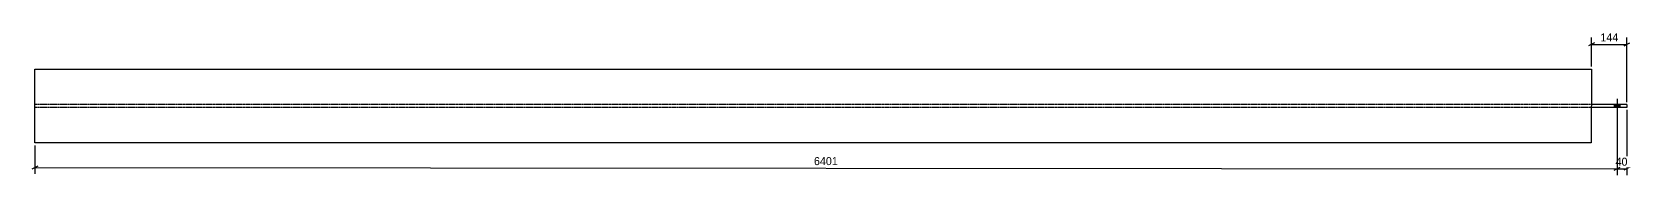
# Model space of a CAD drawing. Header units: millimetres. Extents: x 32 to 18256, y 32 to 908.
# Drawn here: x 32 to 6498, y 32 to 613 of the extents above; entities that cross this region are included whole.
import ezdxf

# ---------------------------------------------------------------- set-up
doc = ezdxf.new("R2010")
doc.units = ezdxf.units.MM
doc.linetypes.add('DXK_LINE_DOT4', pattern=[0.9408, 0.4704, -0.4704])
doc.styles.add('Comic Sans MS', font='COMIC.TTF', dxfattribs={"height": 0.2})

msp = doc.modelspace()

# ---------------------------------------------------------------- hatches: boundary and pattern name
at = {"linetype": 'Continuous'}
msp.add_hatch(color=3, dxfattribs=at).paths.add_polyline_path([(6433.8, 306.4), (6456.8, 306.4), (6456.8, 317.9), (6433.8, 317.9)])
msp.add_hatch(color=3, dxfattribs=at).paths.add_polyline_path([(6433.8, 306.4), (6456.8, 306.4), (6456.8, 317.9), (6433.8, 317.9)])
msp.add_hatch(color=3, dxfattribs=at).paths.add_polyline_path([(6433.8, 306.4), (6456.8, 306.4), (6456.8, 317.9), (6433.8, 317.9)])
msp.add_hatch(color=3, dxfattribs=at).paths.add_polyline_path([(6433.8, 306.4), (6456.8, 306.4), (6456.8, 317.9), (6433.8, 317.9)])
msp.add_hatch(color=3, dxfattribs=at).paths.add_polyline_path([(6433.8, 306.4), (6456.8, 306.4), (6456.8, 317.9), (6433.8, 317.9)])

# ---------------------------------------------------------------- linework, layer by layer
at = {"color": 8, "linetype": 'Continuous'}
for p, q in [((6341.2, 472.2), (6341.2, 590.6)), ((6485.3, 327.9), (6485.3, 590.6)), ((6353.2, 568.2), (6329.2, 556.2)), ((6341.2, 562.2), (6485.3, 562.2)), ((6473.3, 556.2), (6497.3, 568.2)), ((6445.3, 279.7), (6445.1, 32)), ((6485.3, 296.4), (6485.1, 32)), ((44.1, 152.2), (44, 36.6)), ((56, 68.1), (32, 56.2)), ((6433.1, 51.6), (6457.1, 63.6)), ((6445.1, 57.6), (6485.1, 57.6)), ((6497.1, 63.6), (6473.1, 51.6))]:
    msp.add_line(p, q, dxfattribs=at)
at = {"color": 7, "linetype": 'Continuous'}
for p, q in [((44.1, 162.2), (44.1, 462.2)), ((44.1, 462.2), (6341.2, 462.2)), ((6341.2, 462.2), (6341, 162.2)), ((6485.3, 317.9), (6341.1, 317.9)), ((6485.3, 306.4), (6341.1, 306.4)), ((6485.3, 317.9), (6485.3, 306.4)), ((6341, 162.2), (44.1, 162.2))]:
    msp.add_line(p, q, dxfattribs=at)
at = {"color": 3, "linetype": 'Continuous'}
for p, q in [((6445.3, 341.1), (6445.3, 272.9)), ((6445.3, 341.1), (6445.3, 272.9)), ((6445.3, 341.1), (6445.3, 272.9)), ((6445.3, 341.1), (6445.3, 272.9)), ((6445.3, 341.1), (6445.3, 272.9)), ((6433.8, 317.9), (6433.8, 306.4)), ((6433.8, 317.9), (6433.8, 306.4)), ((6433.8, 317.9), (6433.8, 306.4)), ((6433.8, 317.9), (6433.8, 306.4)), ((6433.8, 317.9), (6433.8, 306.4)), ((6456.8, 317.9), (6456.8, 306.4)), ((6456.8, 317.9), (6456.8, 306.4)), ((6456.8, 317.9), (6456.8, 306.4)), ((6456.8, 317.9), (6456.8, 306.4)), ((6456.8, 317.9), (6456.8, 306.4))]:
    msp.add_line(p, q, dxfattribs=at)
at = {"color": 7, "linetype": 'DXK_LINE_DOT4'}
for p, q in [((6341.1, 317.9), (44.1, 317.9)), ((6341.1, 306.4), (44.1, 306.4))]:
    msp.add_line(p, q, dxfattribs=at)

# ---------------------------------------------------------------- next in the draw order: wipeouts: each hides what was drawn before it
at = {"color": 0}
for points in [[(6455.3, 568.2), (6455.3, 613), (6371.2, 613), (6371.2, 568.2)], [(6497.6, 63.6), (6497.6, 108.4), (6432.7, 108.4), (6432.7, 63.6)]]:
    msp.add_wipeout(points, dxfattribs=at)

# ---------------------------------------------------------------- next in the draw order: linework, layer by layer
at = {"color": 8, "linetype": 'Continuous'}
for p, q in [((6445.3, 279.7), (6445.1, 32)), ((44, 62.2), (6445.1, 57.6)), ((6433.1, 51.6), (6457.1, 63.6))]:
    msp.add_line(p, q, dxfattribs=at)

# ---------------------------------------------------------------- next in the draw order: texts
at = {"color": 3, "style": 'Comic Sans MS'}
msp.add_text('144', height=32.38, dxfattribs=at).set_placement((6377.6, 574.6))
msp.add_text('40', height=32.38, rotation=-0.04011, dxfattribs=at).set_placement((6439.1, 70))

# ---------------------------------------------------------------- next in the draw order: wipeouts: each hides what was drawn before it
at = {"color": 0}
msp.add_wipeout([(3299.7, 65.9), (3299.7, 110.7), (3189.5, 110.7), (3189.5, 65.9)], dxfattribs=at)

# ---------------------------------------------------------------- next in the draw order: texts
at = {"color": 3, "style": 'Comic Sans MS'}
msp.add_text('6401', height=32.38, rotation=-0.04011, dxfattribs=at).set_placement((3195.9, 72.3))

doc.saveas('drawing.dxf')
